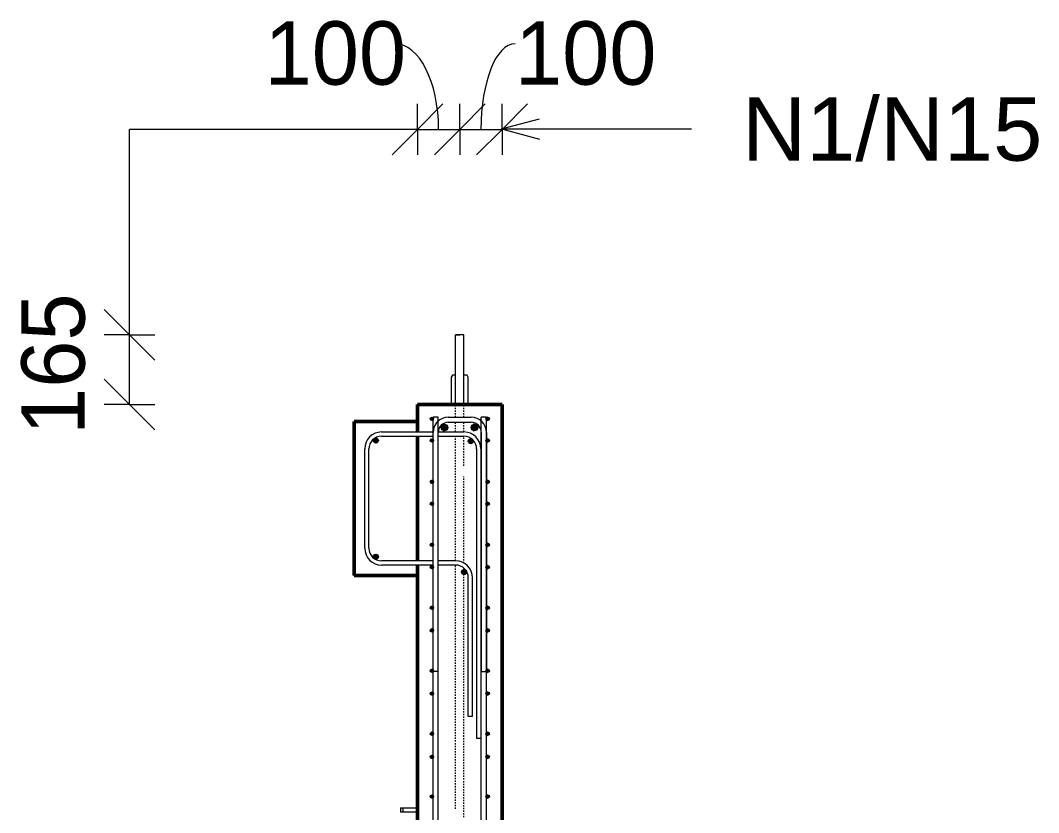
# Model space of a CAD drawing. Header units: millimetres. Extents: x -3132 to 16275, y -2723 to 21287.
# Drawn here: x 8643 to 11053, y 6499 to 8374 of the extents above; entities that cross this region are included whole.
import ezdxf

# ---------------------------------------------------------------- set-up
doc = ezdxf.new("R2010")
doc.units = ezdxf.units.MM
doc.linetypes.add('Dash', pattern=[6.36, 3.18, -3.18])
for name, color, linetype, lineweight in [('A-ANNO-DIMS', 211, 'Continuous', 9), ('A-ANNO-DIMS-60', 211, 'Continuous', 9), ('A-DETL-MBND', 5, 'Continuous', 18), ('A-DETL-THIN', 151, 'Continuous', 18), ('A-GENM', 13, 'Continuous', 18), ('A-WALL', 113, 'Continuous', 25), ('G-ANNO-TEXT', 231, 'Continuous', 9), ('S-BEAM', 12, 'Continuous', 18), ('S-RBAR', 171, 'Continuous', 18)]:
    doc.layers.add(name, color=color, linetype=linetype, lineweight=lineweight)
doc.styles.add('Arial_1', font='arial.ttf', dxfattribs={"height": 150})
doc.styles.add('Nirmala UI Semilight', font='NirmalaS.ttf', dxfattribs={"height": 150})
doc.dimstyles.new('Arrow_Filled_-_2_5_NI_UI', dxfattribs={"dimscale": 304.8, "dimtxt": 157.104592, "dimasz": 0.393701, "dimexe": 0.19685, "dimexo": 0.0625, "dimgap": 0.19685, "dimtad": 1, "dimdec": 0, "dimzin": 0, "dimdsep": 46, "dimtxsty": 'Nirmala UI Semilight', "dimblk1": 'OBLIQUE', "dimblk2": 'OBLIQUE', "dimsah": 1, "dimcen": 0.09, "dimazin": 0, "dimtfac": 1, "dimtdec": 4, "dimtix": 1, "dimtmove": 0, "dimatfit": 3, "dimfxl": 0.19685, "dimfxlon": 1, "dimtvp": 1, "dimtolj": 1, "dimtzin": 0, "dimarcsym": 2})
doc.dimstyles.new('Arrow_Filled_-_2_5_NI_UI_1', dxfattribs={"dimscale": 304.8, "dimtxt": 157.104592, "dimasz": 0.393701, "dimexe": 0.19685, "dimexo": 0.0625, "dimgap": 0.19685, "dimtad": 1, "dimdec": 0, "dimzin": 0, "dimdsep": 46, "dimtxsty": 'Nirmala UI Semilight', "dimblk1": 'OBLIQUE', "dimblk2": 'OBLIQUE', "dimsah": 1, "dimcen": 0.09, "dimazin": 0, "dimtfac": 1, "dimtdec": 4, "dimtix": 1, "dimtmove": 1, "dimatfit": 3, "dimfxl": 0.19685, "dimfxlon": 1, "dimtvp": 1, "dimtolj": 1, "dimtzin": 0, "dimarcsym": 2})

# ---------------------------------------------------------------- blocks, each defined once
blk = doc.blocks.new('M_Rectangular Corbel - M_Rectangular Corbel-2619635-Elevation Right')
at = {"layer": 'S-BEAM', "lineweight": 50}
for p, q in [((20264.6, 7425), (20114.6, 7425)), ((20114.6, 7425), (20114.6, 7060)), ((20264.6, 7400), (20264.6, 7425)), ((20264.6, 7095), (20264.6, 7390)), ((20264.6, 7060), (20264.6, 7085)), ((20114.6, 7060), (20264.6, 7060))]:
    blk.add_line(p, q, dxfattribs=at)
blk = doc.blocks.new('RR spread anchor face based - RR-SA-2_5-150-1726819-Elevation Right')
at = {"layer": 'A-GENM'}
for p, q in [((20224.6, 6510), (20229.6, 6510)), ((20224.6, 6510), (20224.6, 6500)), ((20229.6, 6510), (20264.6, 6510)), ((20229.6, 6510), (20229.6, 6500)), ((20229.6, 6500), (20224.6, 6500)), ((20264.6, 6500), (20229.6, 6500))]:
    blk.add_line(p, q, dxfattribs=at)
blk = doc.blocks.new('RR spread anchor face based - RR-SA-5_0-240-1726839-Elevation Right')
at = {"layer": 'A-GENM'}
for p, q in [((20347.1, 7534.9), (20344.6, 7529.9)), ((20344.6, 7529.9), (20344.6, 7465)), ((20354.6, 7534.9), (20347.1, 7534.9)), ((20382.1, 7534.9), (20374.6, 7534.9)), ((20384.6, 7529.9), (20382.1, 7534.9)), ((20384.6, 7465), (20384.6, 7529.9))]:
    blk.add_line(p, q, dxfattribs=at)
blk = doc.blocks.new('DIMBLOCK94-Elevation Right')
at = {"layer": 'A-ANNO-DIMS-60'}
for p, q in [((9582.7, 8116.4), (9642.7, 8176.4)), ((9582.7, 8116.4), (9582.7, 8176.4)), ((9682.7, 8116.4), (9742.7, 8176.4)), ((9682.7, 8116.4), (9682.7, 8176.4)), ((9582.7, 8116.4), (9522.7, 8056.4)), ((9582.7, 8116.4), (9682.7, 8116.4)), ((9582.7, 8116.4), (9582.7, 8056.4)), ((9682.7, 8116.4), (9622.7, 8056.4)), ((9682.7, 8116.4), (9682.7, 8056.4))]:
    blk.add_line(p, q, dxfattribs=at)
blk.add_ellipse((9529.5, 8116.4), major_axis=(0, 202.8), ratio=0.508731, start_param=4.712389, end_param=6.283185, dxfattribs=at)
at = {"layer": 'A-ANNO-DIMS-60', "color": 0, "insert": (9221, 8372.1), "char_height": 150, "width": 370.196, "attachment_point": 1, "line_spacing_factor": 1.142579, "style": 'Nirmala UI Semilight'}
blk.add_mtext('100', dxfattribs=at)
blk = doc.blocks.new('_Oblique')
at = {"color": 0, "linetype": 'ByBlock', "lineweight": -2}
blk.add_line((-0.5, -0.5), (0.5, 0.5), dxfattribs=at)
blk = doc.blocks.new('DIMBLOCK95-Elevation Right')
at = {"layer": 'A-ANNO-DIMS-60'}
for p, q in [((9682.7, 8116.4), (9742.7, 8176.4)), ((9682.7, 8116.4), (9682.7, 8176.4)), ((9782.7, 8116.4), (9842.7, 8176.4)), ((9782.7, 8116.4), (9782.7, 8176.4)), ((9682.7, 8116.4), (9622.7, 8056.4)), ((9682.7, 8116.4), (9782.7, 8116.4)), ((9682.7, 8116.4), (9682.7, 8056.4)), ((9782.7, 8116.4), (9722.7, 8056.4)), ((9782.7, 8116.4), (9782.7, 8056.4))]:
    blk.add_line(p, q, dxfattribs=at)
blk.add_ellipse((9813.5, 8116.4), major_axis=(0, 202.8), ratio=0.398238, start_param=0, end_param=1.570796, dxfattribs=at)
at = {"layer": 'A-ANNO-DIMS-60', "color": 0, "insert": (9813.5, 8372.1), "char_height": 150, "width": 370.196, "attachment_point": 1, "line_spacing_factor": 1.142579, "style": 'Nirmala UI Semilight'}
blk.add_mtext('100', dxfattribs=at)
blk = doc.blocks.new('DIMBLOCK117-Elevation Right')
at = {"layer": 'A-ANNO-DIMS-60'}
for p, q in [((8900.8, 7630), (8840.8, 7690)), ((8900.8, 7630), (8840.8, 7630)), ((8900.8, 7465), (8900.8, 7630)), ((8900.8, 7630), (8960.8, 7570)), ((8900.8, 7630), (8960.8, 7630)), ((8900.8, 7465), (8840.8, 7525)), ((8900.8, 7465), (8840.8, 7465)), ((8900.8, 7465), (8960.8, 7405)), ((8900.8, 7465), (8960.8, 7465))]:
    blk.add_line(p, q, dxfattribs=at)
at = {"layer": 'A-ANNO-DIMS-60', "color": 0, "insert": (8645.1, 7393.3), "char_height": 150, "width": 370.196, "attachment_point": 1, "rotation": 90, "line_spacing_factor": 1.142579, "style": 'Nirmala UI Semilight'}
blk.add_mtext('165', dxfattribs=at)

msp = doc.modelspace()

# ---------------------------------------------------------------- hatches: boundary and pattern name
at = {"layer": 'S-RBAR'}
for points in [[(9616.7, 7427), (9620.7, 7431), (9616.7, 7435), (9612.7, 7431)], [(9748.7, 7427), (9752.7, 7431), (9748.7, 7435), (9744.7, 7431)], [(9644.2, 7403), (9653.1, 7405.9), (9653.1, 7415.3), (9644.2, 7418.2), (9638.6, 7410.6)], [(9715, 7403), (9723.9, 7405.9), (9723.9, 7415.3), (9715, 7418.2), (9709.5, 7410.6)], [(9484.1, 7373.9), (9490.1, 7379.9), (9484.1, 7385.9), (9478.1, 7379.9)], [(9616.7, 7376), (9620.7, 7380), (9616.7, 7384), (9612.7, 7380)], [(9616.7, 7376), (9620.7, 7380), (9616.7, 7384), (9612.7, 7380)], [(9708.7, 7372.2), (9714.7, 7378.2), (9708.7, 7384.2), (9702.7, 7378.2)], [(9748.7, 7376), (9752.7, 7380), (9748.7, 7384), (9744.7, 7380)], [(9748.7, 7376), (9752.7, 7380), (9748.7, 7384), (9744.7, 7380)], [(9616.7, 7278), (9620.7, 7282), (9616.7, 7286), (9612.7, 7282)], [(9748.7, 7278), (9752.7, 7282), (9748.7, 7286), (9744.7, 7282)], [(9616.7, 7226.2), (9620.7, 7230.2), (9616.7, 7234.2), (9612.7, 7230.2)], [(9616.7, 7226.2), (9620.7, 7230.2), (9616.7, 7234.2), (9612.7, 7230.2)], [(9748.7, 7226.2), (9752.7, 7230.2), (9748.7, 7234.2), (9744.7, 7230.2)], [(9748.7, 7226.2), (9752.7, 7230.2), (9748.7, 7234.2), (9744.7, 7230.2)], [(9616.7, 7129), (9620.7, 7133), (9616.7, 7137), (9612.7, 7133)], [(9748.7, 7129), (9752.7, 7133), (9748.7, 7137), (9744.7, 7133)], [(9484.1, 7098.8), (9490.1, 7104.8), (9484.1, 7110.8), (9478.1, 7104.8)], [(9616.7, 7076.3), (9620.7, 7080.3), (9616.7, 7084.3), (9612.7, 7080.3)], [(9616.7, 7076.3), (9620.7, 7080.3), (9616.7, 7084.3), (9612.7, 7080.3)], [(9693, 7062.3), (9699, 7068.3), (9693, 7074.3), (9687, 7068.3)], [(9748.7, 7076.3), (9752.7, 7080.3), (9748.7, 7084.3), (9744.7, 7080.3)], [(9748.7, 7076.3), (9752.7, 7080.3), (9748.7, 7084.3), (9744.7, 7080.3)], [(9616.7, 6979.9), (9620.7, 6983.9), (9616.7, 6987.9), (9612.7, 6983.9)], [(9748.7, 6979.9), (9752.7, 6983.9), (9748.7, 6987.9), (9744.7, 6983.9)], [(9616.7, 6926.5), (9620.7, 6930.5), (9616.7, 6934.5), (9612.7, 6930.5)], [(9616.7, 6926.5), (9620.7, 6930.5), (9616.7, 6934.5), (9612.7, 6930.5)], [(9748.7, 6926.5), (9752.7, 6930.5), (9748.7, 6934.5), (9744.7, 6930.5)], [(9748.7, 6926.5), (9752.7, 6930.5), (9748.7, 6934.5), (9744.7, 6930.5)], [(9616.7, 6830.9), (9620.7, 6834.9), (9616.7, 6838.9), (9612.7, 6834.9)], [(9748.7, 6830.9), (9752.7, 6834.9), (9748.7, 6838.9), (9744.7, 6834.9)], [(9616.7, 6776.7), (9620.7, 6780.7), (9616.7, 6784.7), (9612.7, 6780.7)], [(9616.7, 6776.7), (9620.7, 6780.7), (9616.7, 6784.7), (9612.7, 6780.7)], [(9748.7, 6776.7), (9752.7, 6780.7), (9748.7, 6784.7), (9744.7, 6780.7)], [(9748.7, 6776.7), (9752.7, 6780.7), (9748.7, 6784.7), (9744.7, 6780.7)], [(9616.7, 6681.9), (9620.7, 6685.9), (9616.7, 6689.9), (9612.7, 6685.9)], [(9748.7, 6681.9), (9752.7, 6685.9), (9748.7, 6689.9), (9744.7, 6685.9)], [(9616.7, 6626.9), (9620.7, 6630.9), (9616.7, 6634.9), (9612.7, 6630.9)], [(9616.7, 6626.9), (9620.7, 6630.9), (9616.7, 6634.9), (9612.7, 6630.9)], [(9748.7, 6626.9), (9752.7, 6630.9), (9748.7, 6634.9), (9744.7, 6630.9)], [(9748.7, 6626.9), (9752.7, 6630.9), (9748.7, 6634.9), (9744.7, 6630.9)], [(9616.7, 6532.9), (9620.7, 6536.9), (9616.7, 6540.9), (9612.7, 6536.9)], [(9748.7, 6532.9), (9752.7, 6536.9), (9748.7, 6540.9), (9744.7, 6536.9)]]:
    msp.add_hatch(color=256, dxfattribs=at).paths.add_polyline_path(points)
h = msp.add_hatch(color=256, dxfattribs=at)
edge = h.paths.add_edge_path()
edge.add_arc((9616.7, 7431), 4, 0, 360)
h = msp.add_hatch(color=256, dxfattribs=at)
edge = h.paths.add_edge_path()
edge.add_arc((9748.7, 7431), 4, 0, 360)
h = msp.add_hatch(color=256, dxfattribs=at)
edge = h.paths.add_edge_path()
edge.add_arc((9646.6, 7410.6), 8, 0, 360)
h = msp.add_hatch(color=256, dxfattribs=at)
edge = h.paths.add_edge_path()
edge.add_arc((9717.5, 7410.6), 8, 0, 360)
h = msp.add_hatch(color=256, dxfattribs=at)
edge = h.paths.add_edge_path()
edge.add_arc((9484.1, 7379.9), 6, 0, 360)
h = msp.add_hatch(color=256, dxfattribs=at)
edge = h.paths.add_edge_path()
edge.add_arc((9616.7, 7380), 4, 0, 360)
h = msp.add_hatch(color=256, dxfattribs=at)
edge = h.paths.add_edge_path()
edge.add_arc((9616.7, 7380), 4, 0, 360)
h = msp.add_hatch(color=256, dxfattribs=at)
edge = h.paths.add_edge_path()
edge.add_arc((9708.7, 7378.2), 6, 0, 360)
h = msp.add_hatch(color=256, dxfattribs=at)
edge = h.paths.add_edge_path()
edge.add_arc((9748.7, 7380), 4, 0, 360)
h = msp.add_hatch(color=256, dxfattribs=at)
edge = h.paths.add_edge_path()
edge.add_arc((9748.7, 7380), 4, 0, 360)
h = msp.add_hatch(color=256, dxfattribs=at)
edge = h.paths.add_edge_path()
edge.add_arc((9616.7, 7282), 4, 0, 360)
h = msp.add_hatch(color=256, dxfattribs=at)
edge = h.paths.add_edge_path()
edge.add_arc((9748.7, 7282), 4, 0, 360)
h = msp.add_hatch(color=256, dxfattribs=at)
edge = h.paths.add_edge_path()
edge.add_arc((9616.7, 7230.2), 4, 0, 360)
h = msp.add_hatch(color=256, dxfattribs=at)
edge = h.paths.add_edge_path()
edge.add_arc((9616.7, 7230.2), 4, 0, 360)
h = msp.add_hatch(color=256, dxfattribs=at)
edge = h.paths.add_edge_path()
edge.add_arc((9748.7, 7230.2), 4, 0, 360)
h = msp.add_hatch(color=256, dxfattribs=at)
edge = h.paths.add_edge_path()
edge.add_arc((9748.7, 7230.2), 4, 0, 360)
h = msp.add_hatch(color=256, dxfattribs=at)
edge = h.paths.add_edge_path()
edge.add_arc((9616.7, 7133), 4, 0, 360)
h = msp.add_hatch(color=256, dxfattribs=at)
edge = h.paths.add_edge_path()
edge.add_arc((9748.7, 7133), 4, 0, 360)
h = msp.add_hatch(color=256, dxfattribs=at)
edge = h.paths.add_edge_path()
edge.add_arc((9484.1, 7104.8), 6, 0, 360)
h = msp.add_hatch(color=256, dxfattribs=at)
edge = h.paths.add_edge_path()
edge.add_arc((9616.7, 7080.3), 4, 0, 360)
h = msp.add_hatch(color=256, dxfattribs=at)
edge = h.paths.add_edge_path()
edge.add_arc((9616.7, 7080.3), 4, 0, 360)
h = msp.add_hatch(color=256, dxfattribs=at)
edge = h.paths.add_edge_path()
edge.add_arc((9693, 7068.3), 6, 0, 360)
h = msp.add_hatch(color=256, dxfattribs=at)
edge = h.paths.add_edge_path()
edge.add_arc((9748.7, 7080.3), 4, 0, 360)
h = msp.add_hatch(color=256, dxfattribs=at)
edge = h.paths.add_edge_path()
edge.add_arc((9748.7, 7080.3), 4, 0, 360)
h = msp.add_hatch(color=256, dxfattribs=at)
edge = h.paths.add_edge_path()
edge.add_arc((9616.7, 6983.9), 4, 0, 360)
h = msp.add_hatch(color=256, dxfattribs=at)
edge = h.paths.add_edge_path()
edge.add_arc((9748.7, 6983.9), 4, 0, 360)
h = msp.add_hatch(color=256, dxfattribs=at)
edge = h.paths.add_edge_path()
edge.add_arc((9616.7, 6930.5), 4, 0, 360)
h = msp.add_hatch(color=256, dxfattribs=at)
edge = h.paths.add_edge_path()
edge.add_arc((9616.7, 6930.5), 4, 0, 360)
h = msp.add_hatch(color=256, dxfattribs=at)
edge = h.paths.add_edge_path()
edge.add_arc((9748.7, 6930.5), 4, 0, 360)
h = msp.add_hatch(color=256, dxfattribs=at)
edge = h.paths.add_edge_path()
edge.add_arc((9748.7, 6930.5), 4, 0, 360)
h = msp.add_hatch(color=256, dxfattribs=at)
edge = h.paths.add_edge_path()
edge.add_arc((9616.7, 6834.9), 4, 0, 360)
h = msp.add_hatch(color=256, dxfattribs=at)
edge = h.paths.add_edge_path()
edge.add_arc((9748.7, 6834.9), 4, 0, 360)
h = msp.add_hatch(color=256, dxfattribs=at)
edge = h.paths.add_edge_path()
edge.add_arc((9616.7, 6780.7), 4, 0, 360)
h = msp.add_hatch(color=256, dxfattribs=at)
edge = h.paths.add_edge_path()
edge.add_arc((9616.7, 6780.7), 4, 0, 360)
h = msp.add_hatch(color=256, dxfattribs=at)
edge = h.paths.add_edge_path()
edge.add_arc((9748.7, 6780.7), 4, 0, 360)
h = msp.add_hatch(color=256, dxfattribs=at)
edge = h.paths.add_edge_path()
edge.add_arc((9748.7, 6780.7), 4, 0, 360)
h = msp.add_hatch(color=256, dxfattribs=at)
edge = h.paths.add_edge_path()
edge.add_arc((9616.7, 6685.9), 4, 0, 360)
h = msp.add_hatch(color=256, dxfattribs=at)
edge = h.paths.add_edge_path()
edge.add_arc((9748.7, 6685.9), 4, 0, 360)
h = msp.add_hatch(color=256, dxfattribs=at)
edge = h.paths.add_edge_path()
edge.add_arc((9616.7, 6630.9), 4, 0, 360)
h = msp.add_hatch(color=256, dxfattribs=at)
edge = h.paths.add_edge_path()
edge.add_arc((9616.7, 6630.9), 4, 0, 360)
h = msp.add_hatch(color=256, dxfattribs=at)
edge = h.paths.add_edge_path()
edge.add_arc((9748.7, 6630.9), 4, 0, 360)
h = msp.add_hatch(color=256, dxfattribs=at)
edge = h.paths.add_edge_path()
edge.add_arc((9748.7, 6630.9), 4, 0, 360)
h = msp.add_hatch(color=256, dxfattribs=at)
edge = h.paths.add_edge_path()
edge.add_arc((9616.7, 6536.9), 4, 0, 360)
h = msp.add_hatch(color=256, dxfattribs=at)
edge = h.paths.add_edge_path()
edge.add_arc((9748.7, 6536.9), 4, 0, 360)

# ---------------------------------------------------------------- linework, layer by layer
at = {"layer": 'A-DETL-MBND'}
msp.add_line((9672.7, 7630), (9682.7, 7630), dxfattribs=at)
at = {"layer": 'A-DETL-THIN'}
for p in [(8900.8, 7630), (9582.7, 8116.4)]:
    msp.add_line(p, (8900.8, 8116.4), dxfattribs=at)
at = {"layer": 'A-WALL', "lineweight": 50}
for p, q in [((9582.7, 7465), (9582.7, 7400)), ((9782.7, 7465), (9582.7, 7465)), ((9782.7, 3690), (9782.7, 7465)), ((9582.7, 7390), (9582.7, 7095)), ((9582.7, 7085), (9582.7, -1395))]:
    msp.add_line(p, q, dxfattribs=at)
at = {"layer": 'G-ANNO-TEXT', "color": 7}
for q in [(9871.3, 8141.4), (9871.3, 8093.2), (10231, 8117.3)]:
    msp.add_line((9781.3, 8117.3), q, dxfattribs=at)
at = {"layer": 'S-RBAR'}
for p, q in [((9692.7, 7630), (9672.7, 7630)), ((9672.7, 7465), (9672.7, 7630)), ((9692.7, 7465), (9692.7, 7630)), ((9616.7, 7435), (9612.7, 7431)), ((9612.7, 7431), (9616.7, 7427)), ((9620.7, 7431), (9616.7, 7435)), ((9616.7, 7427), (9620.7, 7431)), ((9631.8, 7435), (9619.8, 7435)), ((9619.8, -1365), (9619.8, 7435)), ((9631.8, -1365), (9631.8, 7435)), ((9655.6, 7435), (9709.7, 7435)), ((9655.6, 7423), (9709.7, 7423)), ((9745.6, 7435), (9733.6, 7435)), ((9733.6, -1365), (9733.6, 7435)), ((9748.7, 7435), (9744.7, 7431)), ((9744.7, 7431), (9748.7, 7427)), ((9745.6, -1365), (9745.6, 7435)), ((9752.7, 7431), (9748.7, 7435)), ((9748.7, 7427), (9752.7, 7431)), ((9497.7, 7400), (9619.8, 7400)), ((9619.6, 6833.1), (9619.6, 7399)), ((9631.6, 6833.1), (9631.6, 7399)), ((9631.8, 7400), (9692.7, 7400)), ((9644.2, 7418.2), (9638.6, 7410.6)), ((9638.6, 7410.6), (9644.2, 7403)), ((9653.1, 7415.3), (9644.2, 7418.2)), ((9644.2, 7403), (9653.1, 7405.9)), ((9653.1, 7405.9), (9653.1, 7415.3)), ((9715, 7418.2), (9709.5, 7410.6)), ((9709.5, 7410.6), (9715, 7403)), ((9723.9, 7415.3), (9715, 7418.2)), ((9715, 7403), (9723.9, 7405.9)), ((9723.9, 7405.9), (9723.9, 7415.3)), ((9733.7, 7399), (9733.7, 6833.1)), ((9745.7, 7399), (9745.7, 6833.1)), ((9484.1, 7385.9), (9478.1, 7379.9)), ((9478.1, 7379.9), (9484.1, 7373.9)), ((9490.1, 7379.9), (9484.1, 7385.9)), ((9484.1, 7373.9), (9490.1, 7379.9)), ((9497.7, 7390), (9619.6, 7390)), ((9616.7, 7384), (9612.7, 7380)), ((9616.7, 7384), (9612.7, 7380)), ((9612.7, 7380), (9616.7, 7376)), ((9612.7, 7380), (9616.7, 7376)), ((9620.7, 7380), (9616.7, 7384)), ((9620.7, 7380), (9616.7, 7384)), ((9616.7, 7376), (9620.7, 7380)), ((9616.7, 7376), (9620.7, 7380)), ((9631.8, 7390), (9692.7, 7390)), ((9708.7, 7384.2), (9702.7, 7378.2)), ((9702.7, 7378.2), (9708.7, 7372.2)), ((9714.7, 7378.2), (9708.7, 7384.2)), ((9708.7, 7372.2), (9714.7, 7378.2)), ((9748.7, 7384), (9744.7, 7380)), ((9748.7, 7384), (9744.7, 7380)), ((9744.7, 7380), (9748.7, 7376)), ((9744.7, 7380), (9748.7, 7376)), ((9752.7, 7380), (9748.7, 7384)), ((9752.7, 7380), (9748.7, 7384)), ((9748.7, 7376), (9752.7, 7380)), ((9748.7, 7376), (9752.7, 7380)), ((9457.7, 7125), (9457.7, 7360)), ((9467.7, 7125), (9467.7, 7360)), ((9722.7, 7360), (9722.7, 6675)), ((9732.7, 7360), (9732.7, 6675)), ((9616.7, 7286), (9612.7, 7282)), ((9612.7, 7282), (9616.7, 7278)), ((9620.7, 7282), (9616.7, 7286)), ((9616.7, 7278), (9620.7, 7282)), ((9748.7, 7286), (9744.7, 7282)), ((9744.7, 7282), (9748.7, 7278)), ((9752.7, 7282), (9748.7, 7286)), ((9748.7, 7278), (9752.7, 7282)), ((9616.7, 7234.2), (9612.7, 7230.2)), ((9616.7, 7234.2), (9612.7, 7230.2)), ((9612.7, 7230.2), (9616.7, 7226.2)), ((9612.7, 7230.2), (9616.7, 7226.2)), ((9620.7, 7230.2), (9616.7, 7234.2)), ((9620.7, 7230.2), (9616.7, 7234.2)), ((9616.7, 7226.2), (9620.7, 7230.2)), ((9616.7, 7226.2), (9620.7, 7230.2)), ((9748.7, 7234.2), (9744.7, 7230.2)), ((9748.7, 7234.2), (9744.7, 7230.2)), ((9744.7, 7230.2), (9748.7, 7226.2)), ((9744.7, 7230.2), (9748.7, 7226.2)), ((9752.7, 7230.2), (9748.7, 7234.2)), ((9752.7, 7230.2), (9748.7, 7234.2)), ((9748.7, 7226.2), (9752.7, 7230.2)), ((9748.7, 7226.2), (9752.7, 7230.2)), ((9616.7, 7137), (9612.7, 7133)), ((9612.7, 7133), (9616.7, 7129)), ((9620.7, 7133), (9616.7, 7137)), ((9616.7, 7129), (9620.7, 7133)), ((9748.7, 7137), (9744.7, 7133)), ((9744.7, 7133), (9748.7, 7129)), ((9752.7, 7133), (9748.7, 7137)), ((9748.7, 7129), (9752.7, 7133)), ((9484.1, 7110.8), (9478.1, 7104.8)), ((9490.1, 7104.8), (9484.1, 7110.8)), ((9478.1, 7104.8), (9484.1, 7098.8)), ((9484.1, 7098.8), (9490.1, 7104.8)), ((9619.6, 7095), (9497.7, 7095)), ((9619.6, 7085), (9497.7, 7085)), ((9672.9, 7095), (9631.8, 7095)), ((9672.9, 7085), (9631.8, 7085)), ((9616.7, 7084.3), (9612.7, 7080.3)), ((9616.7, 7084.3), (9612.7, 7080.3)), ((9612.7, 7080.3), (9616.7, 7076.3)), ((9612.7, 7080.3), (9616.7, 7076.3)), ((9620.7, 7080.3), (9616.7, 7084.3)), ((9620.7, 7080.3), (9616.7, 7084.3)), ((9616.7, 7076.3), (9620.7, 7080.3)), ((9616.7, 7076.3), (9620.7, 7080.3)), ((9693, 7074.3), (9687, 7068.3)), ((9687, 7068.3), (9693, 7062.3)), ((9699, 7068.3), (9693, 7074.3)), ((9693, 7062.3), (9699, 7068.3)), ((9748.7, 7084.3), (9744.7, 7080.3)), ((9748.7, 7084.3), (9744.7, 7080.3)), ((9744.7, 7080.3), (9748.7, 7076.3)), ((9744.7, 7080.3), (9748.7, 7076.3)), ((9752.7, 7080.3), (9748.7, 7084.3)), ((9752.7, 7080.3), (9748.7, 7084.3)), ((9748.7, 7076.3), (9752.7, 7080.3)), ((9748.7, 7076.3), (9752.7, 7080.3)), ((9702.9, 6726.8), (9702.9, 7055)), ((9712.9, 6726.8), (9712.9, 7055)), ((9616.7, 6987.9), (9612.7, 6983.9)), ((9612.7, 6983.9), (9616.7, 6979.9)), ((9620.7, 6983.9), (9616.7, 6987.9)), ((9616.7, 6979.9), (9620.7, 6983.9)), ((9748.7, 6987.9), (9744.7, 6983.9)), ((9744.7, 6983.9), (9748.7, 6979.9)), ((9752.7, 6983.9), (9748.7, 6987.9)), ((9748.7, 6979.9), (9752.7, 6983.9)), ((9616.7, 6934.5), (9612.7, 6930.5)), ((9616.7, 6934.5), (9612.7, 6930.5)), ((9612.7, 6930.5), (9616.7, 6926.5)), ((9612.7, 6930.5), (9616.7, 6926.5)), ((9620.7, 6930.5), (9616.7, 6934.5)), ((9620.7, 6930.5), (9616.7, 6934.5)), ((9616.7, 6926.5), (9620.7, 6930.5)), ((9616.7, 6926.5), (9620.7, 6930.5)), ((9748.7, 6934.5), (9744.7, 6930.5)), ((9748.7, 6934.5), (9744.7, 6930.5)), ((9744.7, 6930.5), (9748.7, 6926.5)), ((9744.7, 6930.5), (9748.7, 6926.5)), ((9752.7, 6930.5), (9748.7, 6934.5)), ((9752.7, 6930.5), (9748.7, 6934.5)), ((9748.7, 6926.5), (9752.7, 6930.5)), ((9748.7, 6926.5), (9752.7, 6930.5)), ((9616.7, 6838.9), (9612.7, 6834.9)), ((9612.7, 6834.9), (9616.7, 6830.9)), ((9620.7, 6834.9), (9616.7, 6838.9)), ((9616.7, 6830.9), (9620.7, 6834.9)), ((9631.6, 6833.1), (9619.6, 6833.1)), ((9733.7, 6833.1), (9745.7, 6833.1)), ((9748.7, 6838.9), (9744.7, 6834.9)), ((9744.7, 6834.9), (9748.7, 6830.9)), ((9752.7, 6834.9), (9748.7, 6838.9)), ((9748.7, 6830.9), (9752.7, 6834.9)), ((9616.7, 6784.7), (9612.7, 6780.7)), ((9616.7, 6784.7), (9612.7, 6780.7)), ((9612.7, 6780.7), (9616.7, 6776.7)), ((9612.7, 6780.7), (9616.7, 6776.7)), ((9620.7, 6780.7), (9616.7, 6784.7)), ((9620.7, 6780.7), (9616.7, 6784.7)), ((9616.7, 6776.7), (9620.7, 6780.7)), ((9616.7, 6776.7), (9620.7, 6780.7)), ((9748.7, 6784.7), (9744.7, 6780.7)), ((9748.7, 6784.7), (9744.7, 6780.7)), ((9744.7, 6780.7), (9748.7, 6776.7)), ((9744.7, 6780.7), (9748.7, 6776.7)), ((9752.7, 6780.7), (9748.7, 6784.7)), ((9752.7, 6780.7), (9748.7, 6784.7)), ((9748.7, 6776.7), (9752.7, 6780.7)), ((9748.7, 6776.7), (9752.7, 6780.7)), ((9712.9, 6726.8), (9702.9, 6726.8)), ((9616.7, 6689.9), (9612.7, 6685.9)), ((9612.7, 6685.9), (9616.7, 6681.9)), ((9620.7, 6685.9), (9616.7, 6689.9)), ((9616.7, 6681.9), (9620.7, 6685.9)), ((9748.7, 6689.9), (9744.7, 6685.9)), ((9744.7, 6685.9), (9748.7, 6681.9)), ((9752.7, 6685.9), (9748.7, 6689.9)), ((9748.7, 6681.9), (9752.7, 6685.9)), ((9722.7, 6675), (9732.7, 6675)), ((9616.7, 6634.9), (9612.7, 6630.9)), ((9616.7, 6634.9), (9612.7, 6630.9)), ((9612.7, 6630.9), (9616.7, 6626.9)), ((9612.7, 6630.9), (9616.7, 6626.9)), ((9620.7, 6630.9), (9616.7, 6634.9)), ((9620.7, 6630.9), (9616.7, 6634.9)), ((9616.7, 6626.9), (9620.7, 6630.9)), ((9616.7, 6626.9), (9620.7, 6630.9)), ((9748.7, 6634.9), (9744.7, 6630.9)), ((9748.7, 6634.9), (9744.7, 6630.9)), ((9744.7, 6630.9), (9748.7, 6626.9)), ((9744.7, 6630.9), (9748.7, 6626.9)), ((9752.7, 6630.9), (9748.7, 6634.9)), ((9752.7, 6630.9), (9748.7, 6634.9)), ((9748.7, 6626.9), (9752.7, 6630.9)), ((9748.7, 6626.9), (9752.7, 6630.9)), ((9616.7, 6540.9), (9612.7, 6536.9)), ((9612.7, 6536.9), (9616.7, 6532.9)), ((9620.7, 6536.9), (9616.7, 6540.9)), ((9616.7, 6532.9), (9620.7, 6536.9)), ((9748.7, 6540.9), (9744.7, 6536.9)), ((9744.7, 6536.9), (9748.7, 6532.9)), ((9752.7, 6536.9), (9748.7, 6540.9)), ((9748.7, 6532.9), (9752.7, 6536.9))]:
    msp.add_line(p, q, dxfattribs=at)
at = {"layer": 'S-RBAR', "linetype": 'Dash'}
for p, q in [((9672.7, 7435), (9672.7, 7465)), ((9692.7, 7435), (9692.7, 7465)), ((9672.7, 7400), (9672.7, 7423)), ((9692.7, 7400), (9692.7, 7423)), ((9672.7, 7095), (9672.7, 7390)), ((9692.7, 7319.9), (9692.7, 7390)), ((9692.7, 7089.7), (9692.7, 7294.9)), ((9672.7, 6508), (9672.7, 7085)), ((9692.7, 6488), (9692.7, 7077.3))]:
    msp.add_line(p, q, dxfattribs=at)
at = {"layer": 'S-RBAR'}
for centre, radius in [((9616.7, 7431), 4), ((9748.7, 7431), 4), ((9646.6, 7410.6), 8), ((9717.5, 7410.6), 8), ((9484.1, 7379.9), 6), ((9616.7, 7380), 4), ((9616.7, 7380), 4), ((9708.7, 7378.2), 6), ((9748.7, 7380), 4), ((9748.7, 7380), 4), ((9616.7, 7282), 4), ((9748.7, 7282), 4), ((9616.7, 7230.2), 4), ((9616.7, 7230.2), 4), ((9748.7, 7230.2), 4), ((9748.7, 7230.2), 4), ((9616.7, 7133), 4), ((9748.7, 7133), 4), ((9484.1, 7104.8), 6), ((9616.7, 7080.3), 4), ((9616.7, 7080.3), 4), ((9693, 7068.3), 6), ((9748.7, 7080.3), 4), ((9748.7, 7080.3), 4), ((9616.7, 6983.9), 4), ((9748.7, 6983.9), 4), ((9616.7, 6930.5), 4), ((9616.7, 6930.5), 4), ((9748.7, 6930.5), 4), ((9748.7, 6930.5), 4), ((9616.7, 6834.9), 4), ((9748.7, 6834.9), 4), ((9616.7, 6780.7), 4), ((9616.7, 6780.7), 4), ((9748.7, 6780.7), 4), ((9748.7, 6780.7), 4), ((9616.7, 6685.9), 4), ((9748.7, 6685.9), 4), ((9616.7, 6630.9), 4), ((9616.7, 6630.9), 4), ((9748.7, 6630.9), 4), ((9748.7, 6630.9), 4), ((9616.7, 6536.9), 4), ((9748.7, 6536.9), 4)]:
    msp.add_circle(centre, radius, dxfattribs=at)
for centre, radius, start, end in [((9655.6, 7399), 36, 90, 180), ((9655.6, 7399), 24, 90, 180), ((9709.7, 7399), 36, 0, 90), ((9709.7, 7399), 24, 360, 90), ((9497.7, 7360), 40, 90, 180), ((9692.7, 7360), 40, 360, 90), ((9497.7, 7360), 30, 90, 180), ((9692.7, 7360), 30, 0, 90), ((9497.7, 7125), 40, 180, 270), ((9497.7, 7125), 30, 180, 270), ((9672.9, 7055), 40, 360, 90), ((9672.9, 7055), 30, 0, 90)]:
    msp.add_arc(centre, radius, start, end, dxfattribs=at)

# ---------------------------------------------------------------- block references
at = {"layer": 'A-GENM'}
for name in ['RR spread anchor face based - RR-SA-5_0-240-1726839-Elevation Right', 'RR spread anchor face based - RR-SA-2_5-150-1726819-Elevation Right']:
    msp.add_blockref(name, (-10681.9, 0), dxfattribs=at)
at = {"layer": 'S-BEAM'}
msp.add_blockref('M_Rectangular Corbel - M_Rectangular Corbel-2619635-Elevation Right', (-10681.9, 0), dxfattribs=at)

# ---------------------------------------------------------------- texts
at = {"layer": 'G-ANNO-TEXT', "color": 7, "insert": (10351, 8192.3), "char_height": 150, "width": 856.202, "attachment_point": 1, "style": 'Arial_1'}
msp.add_mtext('N1/N15', dxfattribs=at)

# ---------------------------------------------------------------- dimensions: what is measured, and where the dimension line sits
at = {"layer": 'A-ANNO-DIMS'}
for base, p1, p2, override, picture, middle in [((9682.7, 8116.4), (9582.7, 8056.4), (9682.7, 8056.4), {"dimpost": '<>', "dimfxl": 100.037019}, 'DIMBLOCK94-Elevation Right', (9406.1, 8272.1)), ((9782.7, 8116.4), (9682.7, 8056.4), (9782.7, 8056.4), {"dimpost": '<>', "dimfxl": 99.962981}, 'DIMBLOCK95-Elevation Right', (9998.6, 8272.1))]:
    dim = msp.add_linear_dim(base=base, p1=p1, p2=p2, dimstyle='Arrow_Filled_-_2_5_NI_UI_1', override=override, dxfattribs=at)
    dim.commit()
    dim.dimension.update_dxf_attribs({"geometry": picture, "text_midpoint": middle, "dimtype": 160})
dim = msp.add_linear_dim(base=(8900.8, 7630), p1=(8960.8, 7465), p2=(8960.8, 7630), angle=90, dimstyle='Arrow_Filled_-_2_5_NI_UI', override={"dimpost": '<>', "dimfxl": 165}, dxfattribs=at)
dim.commit()
dim.dimension.update_dxf_attribs({"geometry": 'DIMBLOCK117-Elevation Right', "text_midpoint": (8762.8, 7547.5)})

doc.saveas('drawing.dxf')
